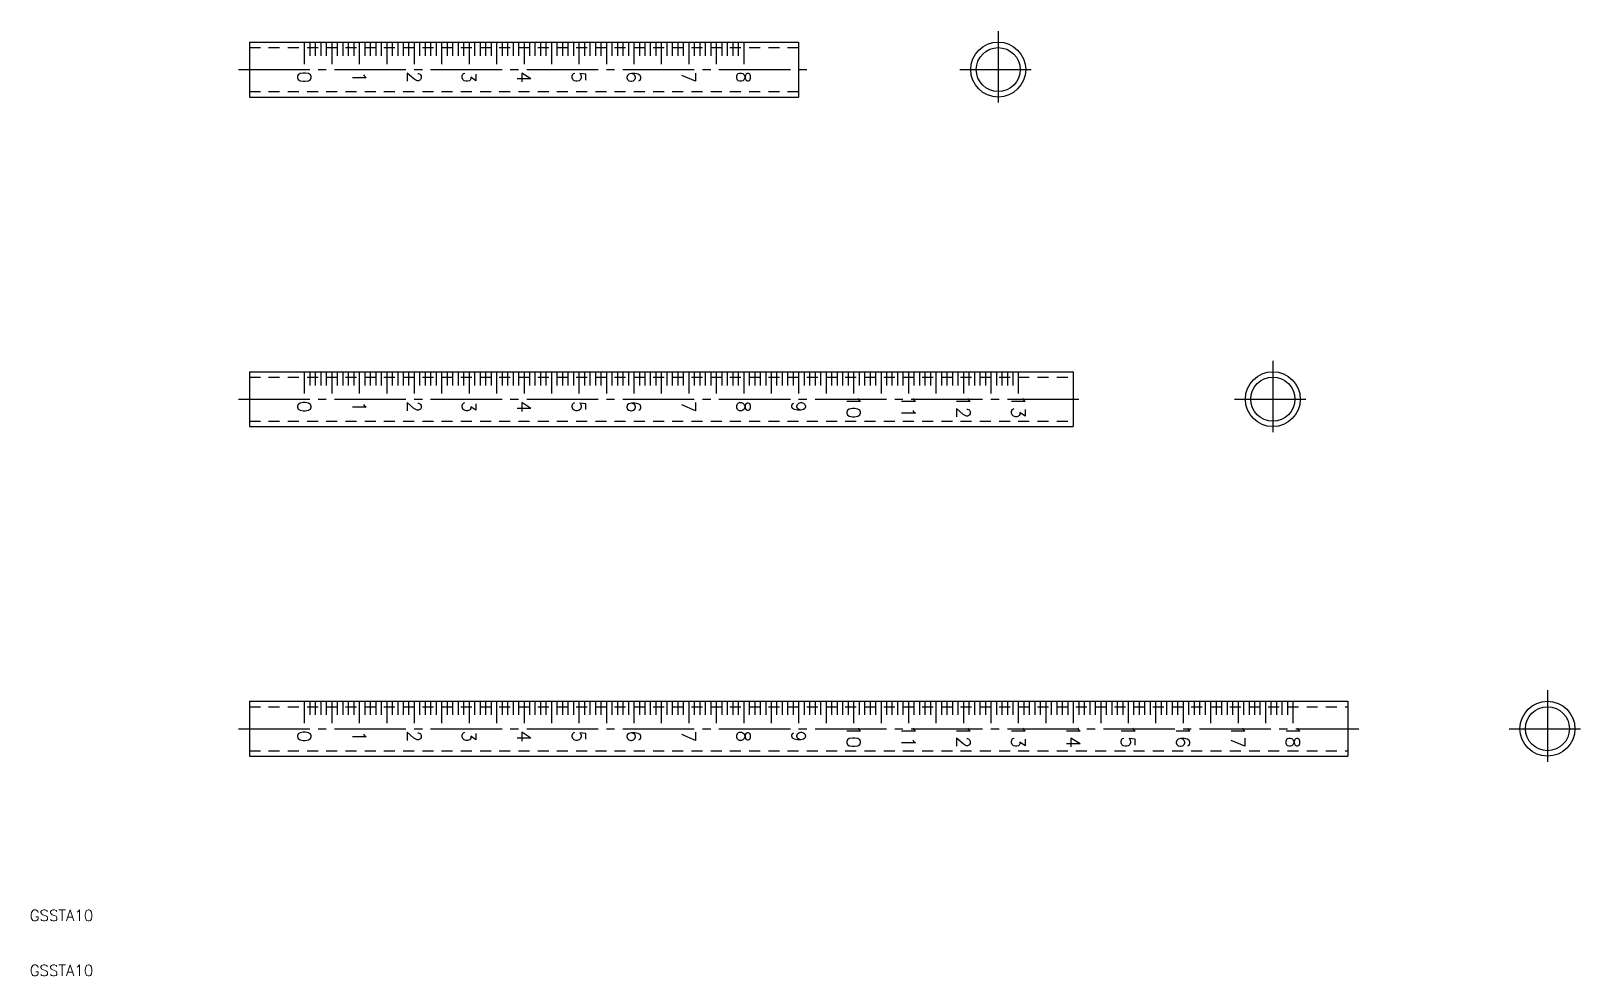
# Model space of a CAD drawing. Extents: x 4 to 287, y 94 to 266.
import ezdxf
from ezdxf.enums import TextEntityAlignment as Align

# ---------------------------------------------------------------- set-up
doc = ezdxf.new("R2010")
doc.units = 0
doc.linetypes.add('CENTER', pattern=[17.5, 13, -1.5, 1.5, -1.5])
doc.linetypes.add('DASHED', pattern=[3.5, 2, -1.5])
doc.layers.get('0').update_dxf_attribs({"linetype": 'CONTINUOUS'})
doc.layers.add('CENTER', color=1, linetype='CENTER')
doc.styles.get("Standard").update_dxf_attribs({"font": 'txt.shx', "bigfont": '@extfont2.shx'})

msp = doc.modelspace()

# ---------------------------------------------------------------- linework, layer by layer
at = {"color": 7, "linetype": 'CONTINUOUS'}
for p, q in [((43.69, 263.53), (43.69, 253.53)), ((43.69, 263.53), (143.69, 263.53)), ((53.69, 263.53), (53.69, 259.53)), ((54.69, 263.53), (54.69, 261.03)), ((55.69, 263.53), (55.69, 261.03)), ((56.69, 263.53), (56.69, 261.03)), ((57.69, 263.53), (57.69, 261.03)), ((58.69, 263.53), (58.69, 259.53)), ((59.69, 263.53), (59.69, 261.03)), ((60.69, 263.53), (60.69, 261.03)), ((61.69, 263.53), (61.69, 261.03)), ((62.69, 263.53), (62.69, 261.03)), ((63.69, 263.53), (63.69, 259.53)), ((64.69, 263.53), (64.69, 261.03)), ((65.69, 263.53), (65.69, 261.03)), ((66.69, 263.53), (66.69, 261.03)), ((67.69, 263.53), (67.69, 261.03)), ((68.69, 263.53), (68.69, 259.53)), ((69.69, 263.53), (69.69, 261.03)), ((70.69, 263.53), (70.69, 261.03)), ((71.69, 263.53), (71.69, 261.03)), ((72.69, 263.53), (72.69, 261.03)), ((73.69, 263.53), (73.69, 259.53)), ((74.69, 263.53), (74.69, 261.03)), ((75.69, 263.53), (75.69, 261.03)), ((76.69, 263.53), (76.69, 261.03)), ((77.69, 263.53), (77.69, 261.03)), ((78.69, 263.53), (78.69, 259.53)), ((79.69, 263.53), (79.69, 261.03)), ((80.69, 263.53), (80.69, 261.03)), ((81.69, 263.53), (81.69, 261.03)), ((82.69, 263.53), (82.69, 261.03)), ((83.69, 263.53), (83.69, 259.53)), ((84.69, 263.53), (84.69, 261.03)), ((85.69, 263.53), (85.69, 261.03)), ((86.69, 263.53), (86.69, 261.03)), ((87.69, 263.53), (87.69, 261.03)), ((88.69, 263.53), (88.69, 259.53)), ((89.69, 263.53), (89.69, 261.03)), ((90.69, 263.53), (90.69, 261.03)), ((91.69, 263.53), (91.69, 261.03)), ((92.69, 263.53), (92.69, 261.03)), ((93.69, 263.53), (93.69, 259.53)), ((94.69, 263.53), (94.69, 261.03)), ((95.69, 263.53), (95.69, 261.03)), ((96.69, 263.53), (96.69, 261.03)), ((97.69, 263.53), (97.69, 261.03)), ((98.69, 263.53), (98.69, 259.53)), ((99.69, 263.53), (99.69, 261.03)), ((100.69, 263.53), (100.69, 261.03)), ((101.69, 263.53), (101.69, 261.03)), ((102.69, 263.53), (102.69, 261.03)), ((103.69, 263.53), (103.69, 259.53)), ((104.69, 263.53), (104.69, 261.03)), ((105.69, 263.53), (105.69, 261.03)), ((106.69, 263.53), (106.69, 261.03)), ((107.69, 263.53), (107.69, 261.03)), ((108.69, 263.53), (108.69, 259.53)), ((109.69, 263.53), (109.69, 261.03)), ((110.69, 263.53), (110.69, 261.03)), ((111.69, 263.53), (111.69, 261.03)), ((112.69, 263.53), (112.69, 261.03)), ((113.69, 263.53), (113.69, 259.53)), ((114.69, 263.53), (114.69, 261.03)), ((115.69, 263.53), (115.69, 261.03)), ((116.69, 263.53), (116.69, 261.03)), ((117.69, 263.53), (117.69, 261.03)), ((118.69, 263.53), (118.69, 259.53)), ((119.69, 263.53), (119.69, 261.03)), ((120.69, 263.53), (120.69, 261.03)), ((121.69, 263.53), (121.69, 261.03)), ((122.69, 263.53), (122.69, 261.03)), ((123.69, 263.53), (123.69, 259.53)), ((124.69, 263.53), (124.69, 261.03)), ((125.69, 263.53), (125.69, 261.03)), ((126.69, 263.53), (126.69, 261.03)), ((127.69, 263.53), (127.69, 261.03)), ((128.69, 263.53), (128.69, 259.53)), ((129.69, 263.53), (129.69, 261.03)), ((130.69, 263.53), (130.69, 261.03)), ((131.69, 263.53), (131.69, 261.03)), ((132.69, 263.53), (132.69, 261.03)), ((133.69, 263.53), (133.69, 259.53)), ((143.69, 263.53), (143.69, 253.53)), ((43.69, 253.53), (143.69, 253.53)), ((43.69, 203.53), (43.69, 193.53)), ((43.69, 203.53), (193.69, 203.53)), ((53.69, 203.53), (53.69, 199.53)), ((54.69, 203.53), (54.69, 201.03)), ((55.69, 203.53), (55.69, 201.03)), ((56.69, 203.53), (56.69, 201.03)), ((57.69, 203.53), (57.69, 201.03)), ((58.69, 203.53), (58.69, 199.53)), ((59.69, 203.53), (59.69, 201.03)), ((60.69, 203.53), (60.69, 201.03)), ((61.69, 203.53), (61.69, 201.03)), ((62.69, 203.53), (62.69, 201.03)), ((63.69, 203.53), (63.69, 199.53)), ((64.69, 203.53), (64.69, 201.03)), ((65.69, 203.53), (65.69, 201.03)), ((66.69, 203.53), (66.69, 201.03)), ((67.69, 203.53), (67.69, 201.03)), ((68.69, 203.53), (68.69, 199.53)), ((69.69, 203.53), (69.69, 201.03)), ((70.69, 203.53), (70.69, 201.03)), ((71.69, 203.53), (71.69, 201.03)), ((72.69, 203.53), (72.69, 201.03)), ((73.69, 203.53), (73.69, 199.53)), ((74.69, 203.53), (74.69, 201.03)), ((75.69, 203.53), (75.69, 201.03)), ((76.69, 203.53), (76.69, 201.03)), ((77.69, 203.53), (77.69, 201.03)), ((78.69, 203.53), (78.69, 199.53)), ((79.69, 203.53), (79.69, 201.03)), ((80.69, 203.53), (80.69, 201.03)), ((81.69, 203.53), (81.69, 201.03)), ((82.69, 203.53), (82.69, 201.03)), ((83.69, 203.53), (83.69, 199.53)), ((84.69, 203.53), (84.69, 201.03)), ((85.69, 203.53), (85.69, 201.03)), ((86.69, 203.53), (86.69, 201.03)), ((87.69, 203.53), (87.69, 201.03)), ((88.69, 203.53), (88.69, 199.53)), ((89.69, 203.53), (89.69, 201.03)), ((90.69, 203.53), (90.69, 201.03)), ((91.69, 203.53), (91.69, 201.03)), ((92.69, 203.53), (92.69, 201.03)), ((93.69, 203.53), (93.69, 199.53)), ((94.69, 203.53), (94.69, 201.03)), ((95.69, 203.53), (95.69, 201.03)), ((96.69, 203.53), (96.69, 201.03)), ((97.69, 203.53), (97.69, 201.03)), ((98.69, 203.53), (98.69, 199.53)), ((99.69, 203.53), (99.69, 201.03)), ((100.69, 203.53), (100.69, 201.03)), ((101.69, 203.53), (101.69, 201.03)), ((102.69, 203.53), (102.69, 201.03)), ((103.69, 203.53), (103.69, 199.53)), ((104.69, 203.53), (104.69, 201.03)), ((105.69, 203.53), (105.69, 201.03)), ((106.69, 203.53), (106.69, 201.03)), ((107.69, 203.53), (107.69, 201.03)), ((108.69, 203.53), (108.69, 199.53)), ((109.69, 203.53), (109.69, 201.03)), ((110.69, 203.53), (110.69, 201.03)), ((111.69, 203.53), (111.69, 201.03)), ((112.69, 203.53), (112.69, 201.03)), ((113.69, 203.53), (113.69, 199.53)), ((114.69, 203.53), (114.69, 201.03)), ((115.69, 203.53), (115.69, 201.03)), ((116.69, 203.53), (116.69, 201.03)), ((117.69, 203.53), (117.69, 201.03)), ((118.69, 203.53), (118.69, 199.53)), ((119.69, 203.53), (119.69, 201.03)), ((120.69, 203.53), (120.69, 201.03)), ((121.69, 203.53), (121.69, 201.03)), ((122.69, 203.53), (122.69, 201.03)), ((123.69, 203.53), (123.69, 199.53)), ((124.69, 203.53), (124.69, 201.03)), ((125.69, 203.53), (125.69, 201.03)), ((126.69, 203.53), (126.69, 201.03)), ((127.69, 203.53), (127.69, 201.03)), ((128.69, 203.53), (128.69, 199.53)), ((129.69, 203.53), (129.69, 201.03)), ((130.69, 203.53), (130.69, 201.03)), ((131.69, 203.53), (131.69, 201.03)), ((132.69, 203.53), (132.69, 201.03)), ((133.69, 203.53), (133.69, 199.53)), ((134.69, 203.53), (134.69, 201.03)), ((135.69, 203.53), (135.69, 201.03)), ((136.69, 203.53), (136.69, 201.03)), ((137.69, 203.53), (137.69, 201.03)), ((138.69, 203.53), (138.69, 199.53)), ((139.69, 203.53), (139.69, 201.03)), ((140.69, 203.53), (140.69, 201.03)), ((141.69, 203.53), (141.69, 201.03)), ((142.69, 203.53), (142.69, 201.03)), ((143.69, 203.53), (143.69, 199.53)), ((144.69, 203.53), (144.69, 201.03)), ((145.69, 203.53), (145.69, 201.03)), ((146.69, 203.53), (146.69, 201.03)), ((147.69, 203.53), (147.69, 201.03)), ((148.69, 203.53), (148.69, 199.53)), ((149.69, 203.53), (149.69, 201.03)), ((150.69, 203.53), (150.69, 201.03)), ((151.69, 203.53), (151.69, 201.03)), ((152.69, 203.53), (152.69, 201.03)), ((153.69, 203.53), (153.69, 199.53)), ((154.69, 203.53), (154.69, 201.03)), ((155.69, 203.53), (155.69, 201.03)), ((156.69, 203.53), (156.69, 201.03)), ((157.69, 203.53), (157.69, 201.03)), ((158.69, 203.53), (158.69, 199.53)), ((159.69, 203.53), (159.69, 201.03)), ((160.69, 203.53), (160.69, 201.03)), ((161.69, 203.53), (161.69, 201.03)), ((162.69, 203.53), (162.69, 201.03)), ((163.69, 203.53), (163.69, 199.53)), ((164.69, 203.53), (164.69, 201.03)), ((165.69, 203.53), (165.69, 201.03)), ((166.69, 203.53), (166.69, 201.03)), ((167.69, 203.53), (167.69, 201.03)), ((168.69, 203.53), (168.69, 199.53)), ((169.69, 203.53), (169.69, 201.03)), ((170.69, 203.53), (170.69, 201.03)), ((171.69, 203.53), (171.69, 201.03)), ((172.69, 203.53), (172.69, 201.03)), ((173.69, 203.53), (173.69, 199.53)), ((174.69, 203.53), (174.69, 201.03)), ((175.69, 203.53), (175.69, 201.03)), ((176.69, 203.53), (176.69, 201.03)), ((177.69, 203.53), (177.69, 201.03)), ((178.69, 203.53), (178.69, 199.53)), ((179.69, 203.53), (179.69, 201.03)), ((180.69, 203.53), (180.69, 201.03)), ((181.69, 203.53), (181.69, 201.03)), ((182.69, 203.53), (182.69, 201.03)), ((183.69, 203.53), (183.69, 199.53)), ((193.69, 203.53), (193.69, 193.53)), ((43.69, 193.53), (193.69, 193.53)), ((43.69, 143.53), (43.69, 133.53)), ((43.69, 143.53), (243.69, 143.53)), ((53.69, 143.53), (53.69, 139.53)), ((54.69, 143.53), (54.69, 141.03)), ((55.69, 143.53), (55.69, 141.03)), ((56.69, 143.53), (56.69, 141.03)), ((57.69, 143.53), (57.69, 141.03)), ((58.69, 143.53), (58.69, 139.53)), ((59.69, 143.53), (59.69, 141.03)), ((60.69, 143.53), (60.69, 141.03)), ((61.69, 143.53), (61.69, 141.03)), ((62.69, 143.53), (62.69, 141.03)), ((63.69, 143.53), (63.69, 139.53)), ((64.69, 143.53), (64.69, 141.03)), ((65.69, 143.53), (65.69, 141.03)), ((66.69, 143.53), (66.69, 141.03)), ((67.69, 143.53), (67.69, 141.03)), ((68.69, 143.53), (68.69, 139.53)), ((69.69, 143.53), (69.69, 141.03)), ((70.69, 143.53), (70.69, 141.03)), ((71.69, 143.53), (71.69, 141.03)), ((72.69, 143.53), (72.69, 141.03)), ((73.69, 143.53), (73.69, 139.53)), ((74.69, 143.53), (74.69, 141.03)), ((75.69, 143.53), (75.69, 141.03)), ((76.69, 143.53), (76.69, 141.03)), ((77.69, 143.53), (77.69, 141.03)), ((78.69, 143.53), (78.69, 139.53)), ((79.69, 143.53), (79.69, 141.03)), ((80.69, 143.53), (80.69, 141.03)), ((81.69, 143.53), (81.69, 141.03)), ((82.69, 143.53), (82.69, 141.03)), ((83.69, 143.53), (83.69, 139.53)), ((84.69, 143.53), (84.69, 141.03)), ((85.69, 143.53), (85.69, 141.03)), ((86.69, 143.53), (86.69, 141.03)), ((87.69, 143.53), (87.69, 141.03)), ((88.69, 143.53), (88.69, 139.53)), ((89.69, 143.53), (89.69, 141.03)), ((90.69, 143.53), (90.69, 141.03)), ((91.69, 143.53), (91.69, 141.03)), ((92.69, 143.53), (92.69, 141.03)), ((93.69, 143.53), (93.69, 139.53)), ((94.69, 143.53), (94.69, 141.03)), ((95.69, 143.53), (95.69, 141.03)), ((96.69, 143.53), (96.69, 141.03)), ((97.69, 143.53), (97.69, 141.03)), ((98.69, 143.53), (98.69, 139.53)), ((99.69, 143.53), (99.69, 141.03)), ((100.69, 143.53), (100.69, 141.03)), ((101.69, 143.53), (101.69, 141.03)), ((102.69, 143.53), (102.69, 141.03)), ((103.69, 143.53), (103.69, 139.53)), ((104.69, 143.53), (104.69, 141.03)), ((105.69, 143.53), (105.69, 141.03)), ((106.69, 143.53), (106.69, 141.03)), ((107.69, 143.53), (107.69, 141.03)), ((108.69, 143.53), (108.69, 139.53)), ((109.69, 143.53), (109.69, 141.03)), ((110.69, 143.53), (110.69, 141.03)), ((111.69, 143.53), (111.69, 141.03)), ((112.69, 143.53), (112.69, 141.03)), ((113.69, 143.53), (113.69, 139.53)), ((114.69, 143.53), (114.69, 141.03)), ((115.69, 143.53), (115.69, 141.03)), ((116.69, 143.53), (116.69, 141.03)), ((117.69, 143.53), (117.69, 141.03)), ((118.69, 143.53), (118.69, 139.53)), ((119.69, 143.53), (119.69, 141.03)), ((120.69, 143.53), (120.69, 141.03)), ((121.69, 143.53), (121.69, 141.03)), ((122.69, 143.53), (122.69, 141.03)), ((123.69, 143.53), (123.69, 139.53)), ((124.69, 143.53), (124.69, 141.03)), ((125.69, 143.53), (125.69, 141.03)), ((126.69, 143.53), (126.69, 141.03)), ((127.69, 143.53), (127.69, 141.03)), ((128.69, 143.53), (128.69, 139.53)), ((129.69, 143.53), (129.69, 141.03)), ((130.69, 143.53), (130.69, 141.03)), ((131.69, 143.53), (131.69, 141.03)), ((132.69, 143.53), (132.69, 141.03)), ((133.69, 143.53), (133.69, 139.53)), ((134.69, 143.53), (134.69, 141.03)), ((135.69, 143.53), (135.69, 141.03)), ((136.69, 143.53), (136.69, 141.03)), ((137.69, 143.53), (137.69, 141.03)), ((138.69, 143.53), (138.69, 139.53)), ((139.69, 143.53), (139.69, 141.03)), ((140.69, 143.53), (140.69, 141.03)), ((141.69, 143.53), (141.69, 141.03)), ((142.69, 143.53), (142.69, 141.03)), ((143.69, 143.53), (143.69, 139.53)), ((144.69, 143.53), (144.69, 141.03)), ((145.69, 143.53), (145.69, 141.03)), ((146.69, 143.53), (146.69, 141.03)), ((147.69, 143.53), (147.69, 141.03)), ((148.69, 143.53), (148.69, 139.53)), ((149.69, 143.53), (149.69, 141.03)), ((150.69, 143.53), (150.69, 141.03)), ((151.69, 143.53), (151.69, 141.03)), ((152.69, 143.53), (152.69, 141.03)), ((153.69, 143.53), (153.69, 139.53)), ((154.69, 143.53), (154.69, 141.03)), ((155.69, 143.53), (155.69, 141.03)), ((156.69, 143.53), (156.69, 141.03)), ((157.69, 143.53), (157.69, 141.03)), ((158.69, 143.53), (158.69, 139.53)), ((159.69, 143.53), (159.69, 141.03)), ((160.69, 143.53), (160.69, 141.03)), ((161.69, 143.53), (161.69, 141.03)), ((162.69, 143.53), (162.69, 141.03)), ((163.69, 143.53), (163.69, 139.53)), ((164.69, 143.53), (164.69, 141.03)), ((165.69, 143.53), (165.69, 141.03)), ((166.69, 143.53), (166.69, 141.03)), ((167.69, 143.53), (167.69, 141.03)), ((168.69, 143.53), (168.69, 139.53)), ((169.69, 143.53), (169.69, 141.03)), ((170.69, 143.53), (170.69, 141.03)), ((171.69, 143.53), (171.69, 141.03)), ((172.69, 143.53), (172.69, 141.03)), ((173.69, 143.53), (173.69, 139.53)), ((174.69, 143.53), (174.69, 141.03)), ((175.69, 143.53), (175.69, 141.03)), ((176.69, 143.53), (176.69, 141.03)), ((177.69, 143.53), (177.69, 141.03)), ((178.69, 143.53), (178.69, 139.53)), ((179.69, 143.53), (179.69, 141.03)), ((180.69, 143.53), (180.69, 141.03)), ((181.69, 143.53), (181.69, 141.03)), ((182.69, 143.53), (182.69, 141.03)), ((183.69, 143.53), (183.69, 139.53)), ((184.69, 143.53), (184.69, 141.03)), ((185.69, 143.53), (185.69, 141.03)), ((186.69, 143.53), (186.69, 141.03)), ((187.69, 143.53), (187.69, 141.03)), ((188.69, 143.53), (188.69, 139.53)), ((189.69, 143.53), (189.69, 141.03)), ((190.69, 143.53), (190.69, 141.03)), ((191.69, 143.53), (191.69, 141.03)), ((192.69, 143.53), (192.69, 141.03)), ((193.69, 143.53), (193.69, 139.53)), ((194.69, 143.53), (194.69, 141.03)), ((195.69, 143.53), (195.69, 141.03)), ((196.69, 143.53), (196.69, 141.03)), ((197.69, 143.53), (197.69, 141.03)), ((198.69, 143.53), (198.69, 139.53)), ((199.69, 143.53), (199.69, 141.03)), ((200.69, 143.53), (200.69, 141.03)), ((201.69, 143.53), (201.69, 141.03)), ((202.69, 143.53), (202.69, 141.03)), ((203.69, 143.53), (203.69, 139.53)), ((204.69, 143.53), (204.69, 141.03)), ((205.69, 143.53), (205.69, 141.03)), ((206.69, 143.53), (206.69, 141.03)), ((207.69, 143.53), (207.69, 141.03)), ((208.69, 143.53), (208.69, 139.53)), ((209.69, 143.53), (209.69, 141.03)), ((210.69, 143.53), (210.69, 141.03)), ((211.69, 143.53), (211.69, 141.03)), ((212.69, 143.53), (212.69, 141.03)), ((213.69, 143.53), (213.69, 139.53)), ((214.69, 143.53), (214.69, 141.03)), ((215.69, 143.53), (215.69, 141.03)), ((216.69, 143.53), (216.69, 141.03)), ((217.69, 143.53), (217.69, 141.03)), ((218.69, 143.53), (218.69, 139.53)), ((219.69, 143.53), (219.69, 141.03)), ((220.69, 143.53), (220.69, 141.03)), ((221.69, 143.53), (221.69, 141.03)), ((222.69, 143.53), (222.69, 141.03)), ((223.69, 143.53), (223.69, 139.53)), ((224.69, 143.53), (224.69, 141.03)), ((225.69, 143.53), (225.69, 141.03)), ((226.69, 143.53), (226.69, 141.03)), ((227.69, 143.53), (227.69, 141.03)), ((228.69, 143.53), (228.69, 139.53)), ((229.69, 143.53), (229.69, 141.03)), ((230.69, 143.53), (230.69, 141.03)), ((231.69, 143.53), (231.69, 141.03)), ((232.69, 143.53), (232.69, 141.03)), ((233.69, 143.53), (233.69, 139.53)), ((243.69, 143.53), (243.69, 133.53)), ((43.69, 133.53), (243.69, 133.53))]:
    msp.add_line(p, q, dxfattribs=at)
at = {"color": 3, "linetype": 'DASHED'}
for p, q in [((43.69, 262.53), (143.69, 262.53)), ((43.69, 254.53), (143.69, 254.53)), ((43.69, 202.53), (193.69, 202.53)), ((43.69, 194.53), (193.69, 194.53)), ((43.69, 142.53), (243.69, 142.53)), ((43.69, 134.53), (243.69, 134.53))]:
    msp.add_line(p, q, dxfattribs=at)
at = {"color": 7, "linetype": 'CONTINUOUS'}
for centre, radius in [((180.03, 258.53), 5), ((180.03, 258.53), 4), ((230.03, 198.53), 5), ((230.03, 198.53), 4), ((280.03, 138.53), 5), ((280.03, 138.53), 4)]:
    msp.add_circle(centre, radius, dxfattribs=at)
at = {"layer": 'CENTER', "color": 1, "linetype": 'CENTER'}
for p, q in [((180.03, 265.53), (180.03, 251.53)), ((41.69, 258.53), (145.69, 258.53)), ((173.03, 258.53), (187.03, 258.53)), ((230.03, 205.53), (230.03, 191.53)), ((41.69, 198.53), (195.69, 198.53)), ((223.03, 198.53), (237.03, 198.53)), ((280.03, 145.53), (280.03, 131.53)), ((41.69, 138.53), (245.69, 138.53)), ((273.03, 138.53), (287.03, 138.53))]:
    msp.add_line(p, q, dxfattribs=at)

# ---------------------------------------------------------------- texts
at = {"color": 7, "linetype": 'CONTINUOUS'}
for s, p in [('0', (53.69, 257.15)), ('2', (73.69, 257.15)), ('3', (83.69, 257.15)), ('4', (93.69, 257.15)), ('5', (103.69, 257.15)), ('6', (113.69, 257.15)), ('7', (123.69, 257.15)), ('8', (133.69, 257.15)), ('1', (63.69, 257.15)), ('10', (153.69, 197.15)), ('11', (163.69, 197.15)), ('12', (173.69, 197.15)), ('13', (183.69, 197.15)), ('0', (53.69, 197.15)), ('1', (63.69, 197.15)), ('2', (73.69, 197.15)), ('3', (83.69, 197.15)), ('4', (93.69, 197.15)), ('5', (103.69, 197.15)), ('6', (113.69, 197.15)), ('7', (123.69, 197.15)), ('8', (133.69, 197.15)), ('9', (143.69, 197.15)), ('0', (53.69, 137.15)), ('1', (63.69, 137.15)), ('2', (73.69, 137.15)), ('3', (83.69, 137.15)), ('4', (93.69, 137.15)), ('5', (103.69, 137.15)), ('6', (113.69, 137.15)), ('7', (123.69, 137.15)), ('8', (133.69, 137.15)), ('9', (143.69, 137.15)), ('10', (153.69, 137.15)), ('11', (163.69, 137.15)), ('12', (173.69, 137.15)), ('13', (183.69, 137.15)), ('14', (193.69, 137.15)), ('15', (203.69, 137.15)), ('16', (213.69, 137.15)), ('17', (223.69, 137.15)), ('18', (233.69, 137.15))]:
    msp.add_text(s, height=2.5, rotation=270, dxfattribs=at).set_placement(p, align=Align.MIDDLE)
for p in [(3.69, 103.53), (3.69, 93.53)]:
    msp.add_text('GSSTA10', height=2, dxfattribs=at).set_placement(p)

doc.saveas('drawing.dxf')
